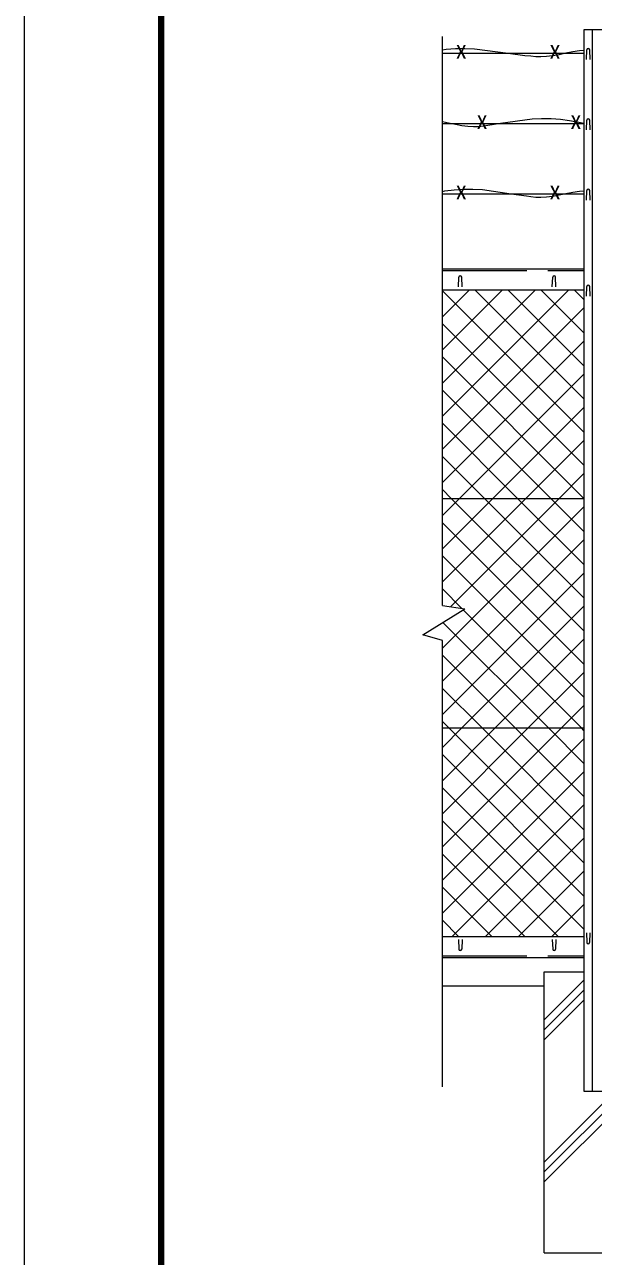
# Model space of a CAD drawing. Units: millimetres, scale not verified. Extents: x -4455 to 4455, y -3150 to 3150.
# Drawn here: x -4455 to -3242, y -793 to 1835 of the extents above; entities that cross this region are included whole.
import ezdxf
from ezdxf.enums import TextEntityAlignment as Align

# ---------------------------------------------------------------- set-up
doc = ezdxf.new("R2010")
doc.units = ezdxf.units.MM
doc.header["$LTSCALE"] = 30
doc.linetypes.add('DASHED', pattern=[7.5, 6, -1.5])
for name, color, linetype, lineweight in [('0-0_1部材', 3, 'Continuous', 18), ('0-5_0', 3, 'Continuous', 18), ('0-6_4基礎', 4, 'Continuous', 18), ('0-7_2網', 4, 'Continuous', 18), ('0-E_GL', 7, 'Continuous', 9), ('1-0_D-TTL', 7, 'Continuous', 9)]:
    doc.layers.add(name, color=color, linetype=linetype, lineweight=lineweight)
doc.styles.add('ＭＳ ゴシック', font='')
doc.styles.get('ＭＳ ゴシック').set_extended_font_data('MS Gothic')

msp = doc.modelspace()

# ---------------------------------------------------------------- linework, layer by layer
at = {"layer": '0-0_1部材', "color": 7, "lineweight": 9}
for p, q in [((-3262.01, 1824.06), (-3262.01, -440.94)), ((-3189.01, 1824.06), (-3262.01, 1824.06)), ((-3563.71, 1314.06), (-3262.01, 1314.06)), ((-3563.71, 1269.06), (-3262.01, 1269.06)), ((-3563.71, -110.94), (-3262.01, -110.94)), ((-3563.71, -155.94), (-3262.01, -155.94))]:
    msp.add_line(p, q, dxfattribs=at)
at = {"layer": '0-0_1部材'}
for p, q in [((-3244.51, 1824.06), (-3244.51, -440.94)), ((-3529.26, 1275.56), (-3528.51, 1296.06)), ((-3521.76, 1275.56), (-3522.51, 1296.06)), ((-3329.26, 1275.56), (-3328.51, 1296.06)), ((-3321.76, 1275.56), (-3322.51, 1296.06)), ((-3563.71, 824.06), (-3262.01, 824.06)), ((-3563.71, 334.06), (-3262.01, 334.06)), ((-3529.26, -117.44), (-3528.51, -137.94)), ((-3521.76, -117.44), (-3522.51, -137.94)), ((-3329.26, -117.44), (-3328.51, -137.94)), ((-3321.76, -117.44), (-3322.51, -137.94))]:
    msp.add_line(p, q, dxfattribs=at)
at = {"layer": '0-0_1部材', "color": 4}
for p, q in [((-3563.71, 595.16), (-3563.71, 1809.58)), ((-3605.81, 532.81), (-3516.02, 588.53)), ((-3563.71, 595.16), (-3516.02, 588.53)), ((-3563.71, 520.81), (-3605.81, 532.81)), ((-3563.71, -431.94), (-3563.71, 520.81))]:
    msp.add_line(p, q, dxfattribs=at)
at = {"layer": '0-0_1部材', "color": 1}
for p, q in [((-3563.71, 1774.06), (-3262.01, 1774.06)), ((-3563.71, 1624.06), (-3262.01, 1624.06)), ((-3563.71, 1474.06), (-3262.01, 1474.06))]:
    msp.add_line(p, q, dxfattribs=at)
at = {"layer": '0-0_1部材', "color": 1, "linetype": 'DASHED'}
for p, q in [((-3563.71, 1310.06), (-3262.01, 1310.06)), ((-3563.71, -151.94), (-3262.01, -151.94))]:
    msp.add_line(p, q, dxfattribs=at)
at = {"layer": '0-0_1部材', "color": 1}
for points in [[(-3563.71, 1781.48), (-3555.72, 1782.47), (-3535.82, 1783.82), (-3515.72, 1784.07), (-3495.42, 1783.22), (-3423.44, 1774.06)], [(-3423.44, 1774.06), (-3388.18, 1769.18), (-3374.85, 1768.05), (-3364.59, 1767.15), (-3353.47, 1767.05), (-3341.5, 1767.76), (-3328.66, 1769.27), (-3314.96, 1771.58), (-3300.41, 1774.69), (-3285.66, 1777.72), (-3271.39, 1779.77), (-3262.01, 1780.5)], [(-3262.01, 1623.84), (-3272.96, 1626.48), (-3292.47, 1630.02), (-3312.17, 1632.47), (-3332.07, 1633.82), (-3352.17, 1634.07), (-3372.47, 1633.22), (-3440.07, 1624.06)], [(-3440.07, 1624.06), (-3466.77, 1619.74), (-3476.17, 1618.05), (-3486.42, 1617.15), (-3497.54, 1617.05), (-3509.52, 1617.76), (-3522.35, 1619.27), (-3536.05, 1621.58), (-3550.61, 1624.69), (-3563.71, 1627.38)], [(-3563.71, 1479.09), (-3558.55, 1480.02), (-3538.85, 1482.47), (-3518.94, 1483.82), (-3498.84, 1484.07), (-3478.54, 1483.22), (-3417.36, 1474.06)], [(-3417.36, 1474.06), (-3384.24, 1469.74), (-3374.85, 1468.05), (-3364.59, 1467.15), (-3353.47, 1467.05), (-3341.5, 1467.76), (-3328.66, 1469.27), (-3314.96, 1471.58), (-3300.41, 1474.69), (-3285.66, 1477.72), (-3271.39, 1479.77), (-3262.01, 1480.5)]]:
    msp.add_lwpolyline(points, dxfattribs=at)
at = {"layer": '0-0_1部材'}
for centre, start, end in [((-3525.51, 1296.06), 0, 180), ((-3325.51, 1296.06), 0, 180), ((-3525.51, -137.94), 180, 0), ((-3325.51, -137.94), 180, 0)]:
    msp.add_arc(centre, 3, start, end, dxfattribs=at)
at = {"layer": '0-5_0'}
for p, q in [((-3256.26, 1760.43), (-3255.51, 1780.93)), ((-3248.76, 1760.43), (-3249.51, 1780.93)), ((-3256.26, 1610.43), (-3255.51, 1630.93)), ((-3248.76, 1610.43), (-3249.51, 1630.93)), ((-3256.26, 1460.43), (-3255.51, 1480.93)), ((-3248.76, 1460.43), (-3249.51, 1480.93)), ((-3256.26, 1255.43), (-3255.51, 1275.93)), ((-3248.76, 1255.43), (-3249.51, 1275.93)), ((-3256.51, -102.92), (-3255.76, -123.42)), ((-3249.01, -102.92), (-3249.76, -123.42))]:
    msp.add_line(p, q, dxfattribs=at)
for centre, start, end in [((-3252.51, 1780.93), 0, 180), ((-3252.51, 1630.93), 0, 180), ((-3252.51, 1480.93), 0, 180), ((-3252.51, 1275.93), 0, 180), ((-3252.76, -123.42), 180, 0)]:
    msp.add_arc(centre, 3, start, end, dxfattribs=at)
at = {"layer": '0-6_4基礎', "color": 7, "lineweight": 9}
for p, q in [((-3346.56, -785.94), (-3346.56, -185.94)), ((-3346.56, -185.94), (-3262.01, -185.94)), ((-3346.56, -785.94), (-3096.56, -785.94))]:
    msp.add_line(p, q, dxfattribs=at)
at = {"layer": '0-6_4基礎'}
for p, q in [((-3346.56, -288.72), (-3262.01, -204.17)), ((-3346.56, -309.93), (-3262.01, -225.38)), ((-3346.56, -331.14), (-3262.01, -246.59)), ((-3346.56, -613.39), (-3096.56, -363.39)), ((-3346.56, -634.6), (-3096.56, -384.6)), ((-3346.56, -592.18), (-3195.32, -440.94))]:
    msp.add_line(p, q, dxfattribs=at)
at = {"layer": '0-7_2網'}
for p, q in [((-3563.71, 1211.57), (-3506.23, 1269.06)), ((-3563.71, 1140.86), (-3435.52, 1269.06)), ((-3563.71, 1070.15), (-3364.81, 1269.06)), ((-3563.71, 999.44), (-3294.09, 1269.06)), ((-3262.01, 965.47), (-3563.71, 1267.17)), ((-3262.01, 1036.18), (-3494.89, 1269.06)), ((-3262.01, 1106.89), (-3424.18, 1269.06)), ((-3262.01, 1177.6), (-3353.47, 1269.06)), ((-3262.01, 1248.31), (-3282.76, 1269.06)), ((-3563.71, 928.73), (-3262.01, 1230.43)), ((-3262.01, 894.75), (-3563.71, 1196.46)), ((-3563.71, 858.02), (-3262.01, 1159.72)), ((-3526.96, 824.06), (-3262.01, 1089.01)), ((-3332.73, 824.06), (-3563.71, 1055.04)), ((-3456.25, 824.06), (-3262.01, 1018.3)), ((-3403.44, 824.06), (-3563.71, 984.33)), ((-3385.54, 824.06), (-3262.01, 947.59)), ((-3474.15, 824.06), (-3563.71, 913.62)), ((-3544.86, 824.06), (-3563.71, 842.91)), ((-3563.71, 787.31), (-3526.96, 824.06)), ((-3563.71, 716.6), (-3456.25, 824.06)), ((-3563.71, 645.89), (-3385.54, 824.06)), ((-3262.01, 541.2), (-3544.86, 824.06)), ((-3262.01, 611.91), (-3474.15, 824.06)), ((-3262.01, 682.62), (-3403.44, 824.06)), ((-3262.01, 753.33), (-3332.73, 824.06)), ((-3563.71, 504.47), (-3262.01, 806.17)), ((-3262.01, 470.49), (-3563.71, 772.2)), ((-3563.71, 433.75), (-3262.01, 735.46)), ((-3262.01, 399.78), (-3563.71, 701.48)), ((-3563.71, 363.04), (-3262.01, 664.75)), ((-3522.34, 589.4), (-3563.71, 630.77)), ((-3521.99, 334.06), (-3262.01, 594.04)), ((-3451.28, 334.06), (-3262.01, 523.33)), ((-3408.42, 334.06), (-3563.71, 489.35)), ((-3380.57, 334.06), (-3262.01, 452.62)), ((-3479.13, 334.06), (-3563.71, 418.64)), ((-3309.86, 334.06), (-3262.01, 381.91)), ((-3549.84, 334.06), (-3563.71, 347.93)), ((-3563.71, 292.33), (-3521.99, 334.06)), ((-3563.71, 221.62), (-3451.28, 334.06)), ((-3563.71, 150.91), (-3380.57, 334.06)), ((-3563.71, 80.2), (-3309.86, 334.06)), ((-3262.01, 46.23), (-3549.84, 334.06)), ((-3262.01, 116.94), (-3479.13, 334.06)), ((-3262.01, 187.65), (-3408.42, 334.06)), ((-3563.71, 9.49), (-3262.01, 311.2)), ((-3262.01, -24.48), (-3563.71, 277.22)), ((-3563.71, -61.22), (-3262.01, 240.49)), ((-3262.01, -95.19), (-3563.71, 206.51)), ((-3542.72, -110.94), (-3262.01, 169.77)), ((-3316.97, -110.94), (-3563.71, 135.8)), ((-3472.01, -110.94), (-3262.01, 99.06)), ((-3387.68, -110.94), (-3563.71, 65.09)), ((-3401.3, -110.94), (-3262.01, 28.35)), ((-3458.39, -110.94), (-3563.71, -5.62)), ((-3330.59, -110.94), (-3262.01, -42.36)), ((-3529.1, -110.94), (-3563.71, -76.33))]:
    msp.add_line(p, q, dxfattribs=at)
for points in [[(-3262.01, 824.04), (-3262.02, 824.06), (-3563.71, 1125.75)], [(-3546.17, 592.72), (-3314.83, 824.06), (-3262.01, 876.88)], [(-3262.01, 329.07), (-3266.99, 334.06), (-3519.38, 586.44)], [(-3262.01, 258.36), (-3337.71, 334.06), (-3563.01, 559.37)]]:
    msp.add_lwpolyline(points, dxfattribs=at)
at = {"layer": '0-E_GL'}
for p, q in [((-3563.71, -215.94), (-3346.56, -215.94)), ((-3262.01, -440.94), (-3189.01, -440.94))]:
    msp.add_line(p, q, dxfattribs=at)
at = {"layer": '1-0_D-TTL', "color": 2, "lineweight": 18}
msp.add_lwpolyline([(-4454.85, 3150.21), (4454.85, 3150.21), (4454.85, -3150.21), (-4454.85, -3150.21)], close=True, dxfattribs=at)
at = {"layer": '1-0_D-TTL'}
for points in [[(-4168.47, 2916.87), (4168.47, 2916.87), (4168.47, -2916.87), (-4168.47, -2916.87)], [(-4165.81, 2914.21), (4165.81, 2914.21), (4165.81, -2914.21), (-4165.81, -2914.21)], [(-4163.16, 2911.56), (4163.16, 2911.56), (4163.16, -2911.56), (-4163.16, -2911.56)], [(-4160.51, 2908.91), (4160.51, 2908.91), (4160.51, -2908.91), (-4160.51, -2908.91)], [(-4157.86, 2906.26), (4157.86, 2906.26), (4157.86, -2906.26), (-4157.86, -2906.26)]]:
    msp.add_lwpolyline(points, close=True, dxfattribs=at)

# ---------------------------------------------------------------- texts
at = {"layer": '0-0_1部材', "color": 1, "style": 'ＭＳ ゴシック', "width": 1.2}
for p in [(-3535.33, 1753.78), (-3335.33, 1753.78), (-3490.82, 1603.78), (-3290.82, 1603.78), (-3535.33, 1453.78), (-3335.33, 1453.78)]:
    msp.add_text('X', height=28.81, dxfattribs=at).set_placement(p, align=Align.BOTTOM_LEFT)

doc.saveas('drawing.dxf')
